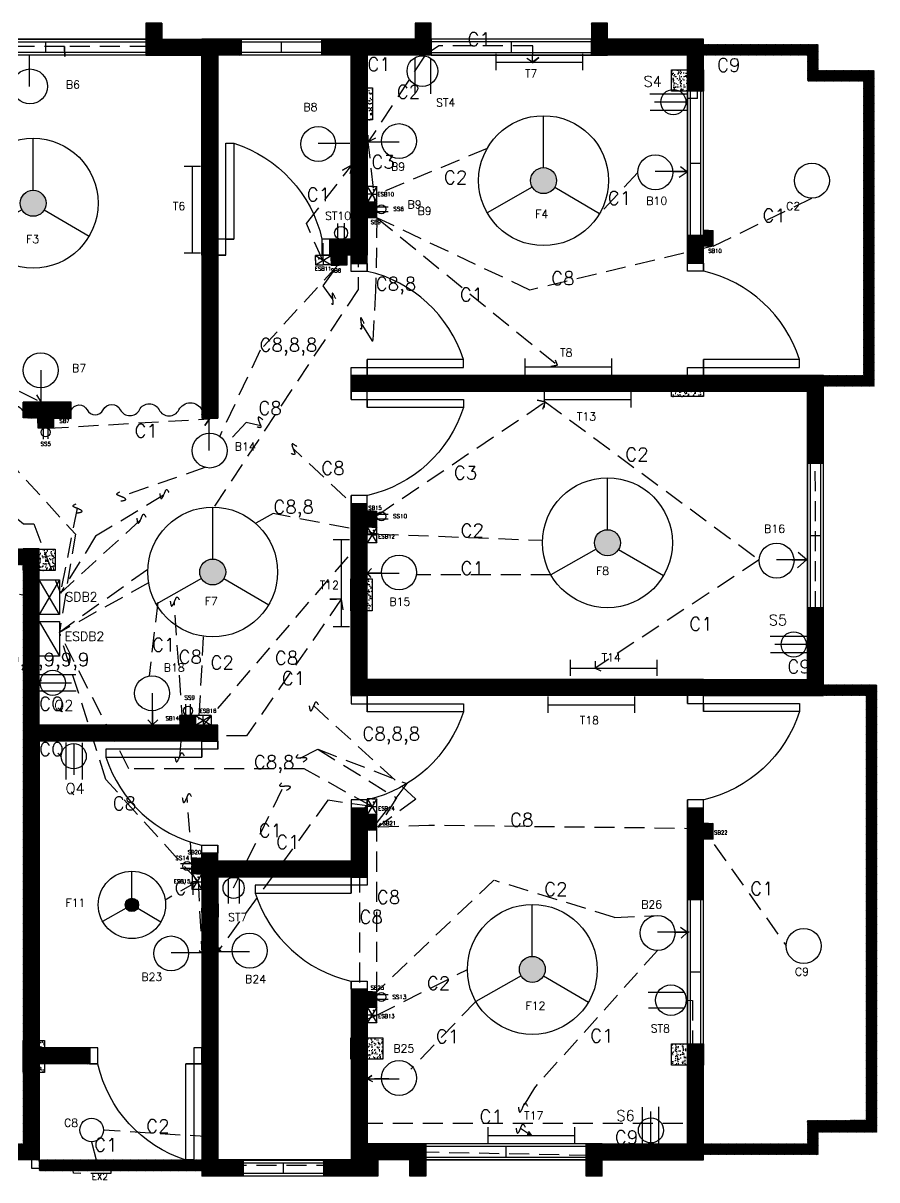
# Model space of a CAD drawing. Header units: inches. Extents: x -1595 to -839, y -1156 to -722.
# Drawn here: x -1159 to -839, y -1155.2 to -721.8 of the extents above; entities that cross this region are included whole.
import ezdxf

# ---------------------------------------------------------------- set-up
doc = ezdxf.new("R2010")
doc.units = ezdxf.units.IN
doc.header["$LTSCALE"] = 30
doc.header["$MEASUREMENT"] = 0
doc.linetypes.add('HIDDEN', pattern=[0.375, 0.25, -0.125])
for name, color, linetype in [('conduit', 5, 'HIDDEN'), ('conduit text', 5, 'HIDDEN'), ('Door', 220, 'Continuous'), ('Emergency Conduit', 1, 'HIDDEN'), ('Emergency text', 30, 'Continuous'), ('Fixture Texts', 254, 'Continuous'), ('Fixtures', 250, 'Continuous'), ('Hatch', 100, 'Continuous'), ('pillar', 7, 'Continuous'), ('Window', 20, 'Continuous')]:
    doc.layers.add(name, color=color, linetype=linetype)
doc.styles.get("Standard").update_dxf_attribs({"font": 'simplex.shx', "height": 10})

# ---------------------------------------------------------------- blocks, each defined once
blk = doc.blocks.new('Door')
at = {"layer": 'Door'}
for p, q in [((0, 0), (-3, 0)), ((-3, 0), (-3, -36)), ((0, -36), (0, 0)), ((-39, -39), (-39, -36)), ((-39, -36), (-36, -36)), ((-39, -42), (-39, -39)), ((-36, -36), (-36, -42)), ((-3, -36), (0, -36)), ((0, -36), (-3, -36)), ((0, -36), (3, -36)), ((0, -42), (0, -36)), ((3, -36), (3, -42)), ((-36, -42), (-39, -42)), ((3, -42), (0, -42))]:
    blk.add_line(p, q, dxfattribs=at)
blk.add_arc((12.03, -46.93), 49.28, 107.7532, 167.0576, dxfattribs=at)
blk = doc.blocks.new('DOOR1')
at = {"layer": 'Door'}
blk.add_blockref('Door', (-1.5, 42), dxfattribs=at)
blk = doc.blocks.new('Window1')
at = {"layer": 'Window'}
for p, q in [((-3, 0), (-3, 60)), ((-3, 60), (3, 60)), ((-2, 0), (-2, 60)), ((2, 60), (2, 0)), ((3, 60), (3, 0)), ((-2, 30), (2, 30)), ((3, 0), (-3, 0))]:
    blk.add_line(p, q, dxfattribs=at)
blk = doc.blocks.new('Window2')
at = {"layer": 'Window'}
for p, q in [((-27, 6), (27, 6)), ((-27, 0), (-27, 6)), ((-27, 5), (27, 5)), ((0, 1), (0, 5)), ((27, 6), (27, 0)), ((27, 1), (-27, 1)), ((27, 0), (-27, 0))]:
    blk.add_line(p, q, dxfattribs=at)
blk = doc.blocks.new('window3')
at = {"layer": 'Window'}
for p, q in [((-3, 75), (-3, 0)), ((3, 75), (-3, 75)), ((-2, 75), (-2, 0)), ((2, 0), (2, 75)), ((3, 0), (3, 75)), ((-2, 37.5), (2, 37.5)), ((-3, 0), (3, 0))]:
    blk.add_line(p, q, dxfattribs=at)
blk = doc.blocks.new('window4')
at = {"layer": 'Window'}
for p, q in [((-3, 30), (-3, 0)), ((3, 30), (-3, 30)), ((-2, 30), (-2, 0)), ((2, 0), (2, 30)), ((3, 0), (3, 30)), ((-2, 15), (2, 15)), ((-3, 0), (3, 0))]:
    blk.add_line(p, q, dxfattribs=at)
blk = doc.blocks.new('Ceiling Fan')
h = blk.add_hatch(color=7)
edge = h.paths.add_edge_path()
edge.add_arc((15.66, 8.88), 3.6, 0, 360)
for p, q in [((15.66, 12.48), (15.66, 26.88)), ((12.53, 7.1), (0, 0)), ((18.76, 7.05), (31.19, -0.23))]:
    blk.add_line(p, q)
for radius in [18, 3.6]:
    blk.add_circle((15.66, 8.88), radius)
blk = doc.blocks.new('Tube Light')
for p, q in [((0, -2.96), (0, 3.14)), ((0, 0), (32.49, 0)), ((32.49, -2.96), (32.49, 3.14))]:
    blk.add_line(p, q)
blk = doc.blocks.new('Energy Bulb')
blk.add_line((-11.9, 0), (0, 0))
blk.add_circle((0, 0.27), 6.54)
blk = doc.blocks.new('3 Pin Socket')
for p, q in [((-6.98, 4.34), (12.09, 4.34)), ((-6.58, 0), (9.78, 0)), ((-7.11, -4.13), (12.22, -4.13))]:
    blk.add_line(p, q)
blk.add_circle((0, 0), 6.58)
blk = doc.blocks.new('2 Pin Socket')
for p, q in [((-4.89, 3.03), (8.47, 3.03)), ((-4.97, -2.89), (8.56, -2.89))]:
    blk.add_line(p, q)
blk.add_circle((0, 0), 5.75)
blk = doc.blocks.new('Exhaust Fan')
for p, q in [((3.5, 3.5), (-3.5, -3.5)), ((-3.5, 3.5), (3.5, -3.5))]:
    blk.add_line(p, q)
blk.add_circle((0, 0), 5)
blk = doc.blocks.new('SDB')
h = blk.add_hatch()
h.set_pattern_fill('ANSI31', color=256, scale=9, style=0)
h.set_pattern_definition([(45, (175.4593, -47.7805), (-0.795495, 0.795495), [])])
h.paths.add_polyline_path([(0, 0), (26, 0), (26, 8), (26, 15.9), (13, 15.9), (0, 15.9), (0, 7.9)])
for p, q in [((0, 7.9), (0, 15.9)), ((0, 15.9), (13, 15.9)), ((0, 0), (0, 7.9)), ((0, 0), (26, 0)), ((26, 15.9), (13, 15.9)), ((26, 8), (26, 15.9)), ((26, 8), (26, 0))]:
    blk.add_line(p, q)
for p in [(20.5, 5.7), (26, 8), (26, 8), (26, 8)]:
    blk.add_point(p)
blk = doc.blocks.new('DB')
for p, q in [((0, 7), (12, 7)), ((0, 0), (0, 7)), ((0, 7), (12, 0)), ((12, 7), (0, 0)), ((12, 7), (12, 0)), ((12, 0), (0, 0))]:
    blk.add_line(p, q)
blk = doc.blocks.new('pillar')
for p, q in [((0, 12), (8, 12)), ((0, 0), (0, 12)), ((8, 12), (8, 0)), ((8, 0), (0, 0))]:
    blk.add_line(p, q)
blk = doc.blocks.new('p')
h = blk.add_hatch()
h.set_pattern_fill('AR-SAND', color=256)
h.set_pattern_definition([(37.5, (2791.8686, 736.0256), (-0.0629934, 1.9268238), [0, -1.52, 0, -1.7, 0, -1.625]), (7.5, (2791.8686, 736.0256), (1.7697767, 2.822146), [0, -0.82, 0, -1.37, 0, -0.525]), (327.5, (2790.6386, 736.0256), (3.1141419, 0.0056591), [0, -0.5, 0, -1.8, 0, -2.35]), (317.5, (2790.6386, 736.0256), (3.0061266, 0.8776756), [0, -0.25, 0, -1.18, 0, -1.35])])
h.paths.add_polyline_path([(0, 0), (8, 0), (8, 12), (0, 12)])
blk.add_blockref('pillar', (0, 0))
blk = doc.blocks.new('ESDB2')
for p, q in [((0, -12.99), (0, 0)), ((0, 0), (7.58, 0)), ((7.58, 0), (7.58, -12.99)), ((7.58, -12.99), (0, -12.99))]:
    blk.add_line(p, q)
at = {"layer": 'Fixtures'}
blk.add_line((0, 0), (7.58, -12.99), dxfattribs=at)
blk = doc.blocks.new('ESB')
for p, q in [((-0.01, 2.94), (-1.8, 2.94)), ((-1.8, 2.94), (-1.8, 0)), ((-0.01, 2.94), (1.8, 2.94)), ((1.8, -2.94), (1.8, 2.94)), ((-1.8, -2.94), (-1.8, 0)), ((0.01, -2.94), (-1.8, -2.94)), ((1.8, -2.94), (0.01, -2.94))]:
    blk.add_line(p, q)
for p in [(-0.01, 2.94), (-0.01, 2.94), (-0.01, 2.94), (0.52, 1.69)]:
    blk.add_point(p)
at = {"layer": 'Fixtures'}
for p, q in [((-1.8, 2.94), (1.8, -2.94)), ((1.8, 2.94), (-1.8, -2.94)), ((0, 0), (-1.8, 0)), ((0, 0), (1.8, 0))]:
    blk.add_line(p, q, dxfattribs=at)

msp = doc.modelspace()

# ---------------------------------------------------------------- hatches: boundary and pattern name
at = {"layer": 'Hatch'}
h = msp.add_hatch(dxfattribs=at)
h.set_pattern_fill('ANSI31', color=256)
h.paths.add_polyline_path([(-1397.97, -853.78), (-1403.97, -853.78), (-1523.97, -853.77), (-1529.97, -853.77), (-1574.97, -853.77), (-1574.97, -857.77), (-1574.97, -886.77), (-1568.97, -886.77), (-1568.97, -859.77), (-1403.97, -859.77), (-1403.97, -859.79), (-1397.97, -859.79), (-1397.97, -859.77)])
h.paths.add_polyline_path([(-1397.97, -901.79), (-1400.97, -901.79), (-1403.97, -901.79), (-1403.97, -967.77), (-1523.97, -967.77), (-1529.97, -967.77), (-1568.97, -967.77), (-1568.97, -940.77), (-1574.97, -940.77), (-1574.97, -969.77), (-1574.97, -973.77), (-1529.97, -973.77), (-1529.97, -973.77), (-1523.97, -973.77), (-1523.97, -973.77), (-1403.97, -973.77), (-1403.97, -973.78), (-1397.97, -973.78), (-1397.97, -973.77)])
h.paths.add_polyline_path([(-1574.97, -853.77), (-1589.97, -853.77), (-1589.97, -743.46), (-1568.97, -743.46), (-1568.97, -733.77), (-1529.97, -733.77), (-1529.97, -729.77), (-1568.97, -729.77), (-1572.97, -729.77), (-1572.97, -733.77), (-1572.97, -739.46), (-1593.2, -739.46), (-1593.97, -739.46), (-1593.97, -743.46), (-1593.97, -853.77), (-1593.97, -857.77), (-1589.97, -857.77), (-1574.97, -857.77)])
h.paths.add_polyline_path([(-1523.97, -1104.27), (-1529.97, -1104.27), (-1529.97, -1141.77), (-1529.97, -1145.77), (-1529.97, -1147.77), (-1491.97, -1147.77), (-1491.97, -1153.77), (-1485.97, -1153.77), (-1485.97, -1147.77), (-1485.97, -1141.77), (-1491.97, -1141.77), (-1523.97, -1141.77)])
h.paths.add_polyline_path([(-1523.97, -1015.77), (-1526.97, -1015.77), (-1529.97, -1015.77), (-1529.97, -1050.27), (-1523.97, -1050.27)])
h.paths.add_polyline_path([(-1590.97, -973.77), (-1574.97, -973.77), (-1574.97, -969.77), (-1594.97, -969.77), (-1594.97, -1132.84), (-1594.97, -1137.36), (-1572.94, -1137.36), (-1572.97, -1141.75), (-1572.99, -1145.77), (-1568.97, -1145.77), (-1529.97, -1145.77), (-1529.97, -1141.77), (-1568.97, -1141.77), (-1568.91, -1133.01), (-1590.97, -1132.87)])
h.paths.add_polyline_path([(-1274.97, -984.77), (-1280.97, -984.77), (-1341.97, -984.77), (-1347.97, -984.77), (-1347.97, -990.77), (-1341.97, -990.77), (-1280.97, -990.77), (-1280.97, -1147.77), (-1241.97, -1147.77), (-1231.75, -1147.77), (-1231.75, -1141.77), (-1241.97, -1141.77), (-1274.97, -1141.77), (-1274.97, -990.77)])
h.paths.add_polyline_path([(-1274.97, -924.77), (-1268.97, -924.77), (-1261.97, -924.68), (-1261.96, -921.68), (-1261.96, -918.68), (-1268.97, -918.77), (-1274.97, -918.77), (-1280.97, -918.77), (-1280.97, -924.77), (-1280.97, -984.77), (-1274.97, -984.77)])
h.paths.add_polyline_path([(-1152.97, -924.77), (-1152.97, -918.77), (-1158.97, -918.77), (-1164.97, -918.77), (-1171.98, -918.68), (-1171.98, -921.68), (-1171.97, -924.68), (-1164.97, -924.77), (-1158.97, -924.77), (-1158.97, -984.77), (-1152.97, -984.77)])
h.paths.add_polyline_path([(-1152.97, -990.77), (-1091.97, -990.77), (-1085.97, -990.77), (-1085.97, -984.77), (-1091.97, -984.77), (-1152.97, -984.77), (-1158.97, -984.77), (-1158.97, -990.77), (-1158.97, -1141.77), (-1191.97, -1141.77), (-1201.75, -1141.77), (-1201.75, -1147.77), (-1191.97, -1147.77), (-1152.97, -1147.77)])
h.paths.add_polyline_path([(-1091.97, -1147.77), (-1152.97, -1147.77), (-1152.97, -1151.77), (-1091.97, -1151.77)])
h.paths.add_polyline_path([(-1280.97, -1147.77), (-1341.97, -1147.77), (-1341.97, -1151.77), (-1280.97, -1151.77)])
h.paths.add_polyline_path([(-1085.97, -1041.77), (-1035.97, -1041.77), (-1035.97, -1041.77), (-1029.97, -1041.77), (-1029.97, -1035.77), (-1029.97, -1015.78), (-1032.97, -1015.78), (-1035.97, -1015.78), (-1035.97, -1035.77), (-1085.97, -1035.77), (-1085.97, -1032.77), (-1088.97, -1032.77), (-1091.97, -1032.77), (-1091.97, -1035.77), (-1091.97, -1133.77), (-1091.97, -1153.77), (-1076.38, -1153.77), (-1076.38, -1147.77), (-1085.97, -1147.77), (-1085.97, -1133.77)])
h.paths.add_polyline_path([(-1029.97, -1083.77), (-1032.97, -1083.77), (-1035.97, -1083.77), (-1035.97, -1147.77), (-1046.38, -1147.77), (-1046.38, -1153.77), (-1025.97, -1153.77), (-1025.97, -1147.77), (-1013.97, -1147.77), (-1013.97, -1153.77), (-1007.97, -1153.77), (-1007.97, -1141.77), (-1029.97, -1141.77)])
h.paths.add_polyline_path([(-903.97, -1141.77), (-903.97, -1104.27), (-909.97, -1104.27), (-909.97, -1141.77), (-941.97, -1141.77), (-947.97, -1141.77), (-947.97, -1141.77), (-947.97, -1147.77), (-947.97, -1153.77), (-941.97, -1153.77), (-941.97, -1147.77), (-903.97, -1147.77), (-903.97, -1145.77)])
h.paths.add_polyline_path([(-903.97, -1015.77), (-906.97, -1015.77), (-909.97, -1015.77), (-909.97, -1050.27), (-903.97, -1050.27)])
h.paths.add_polyline_path([(-838.97, -969.77), (-858.97, -969.77), (-858.97, -973.77), (-842.97, -973.77), (-842.97, -1132.87), (-865.02, -1133.01), (-864.97, -1141.77), (-903.97, -1141.77), (-903.97, -1145.77), (-864.97, -1145.77), (-860.94, -1145.77), (-860.97, -1141.75), (-861, -1137.36), (-838.97, -1137.36), (-838.97, -1132.84)])
h.paths.add_polyline_path([(-858.97, -969.77), (-858.97, -940.77), (-864.97, -940.77), (-864.97, -967.77), (-903.97, -967.77), (-909.97, -967.77), (-1029.97, -967.77), (-1029.97, -901.79), (-1032.97, -901.79), (-1035.97, -901.79), (-1035.97, -973.78), (-1029.97, -973.78), (-1029.97, -973.77), (-909.97, -973.77), (-903.97, -973.77), (-903.97, -973.77), (-858.97, -973.77)])
h.paths.add_polyline_path([(-858.97, -853.77), (-903.97, -853.77), (-909.97, -853.77), (-1029.97, -853.77), (-1029.97, -853.78), (-1035.97, -853.78), (-1035.97, -859.79), (-1029.97, -859.79), (-1029.97, -859.77), (-864.97, -859.77), (-864.97, -886.77), (-858.97, -886.77), (-858.97, -857.77)])
h.paths.add_polyline_path([(-839.97, -743.46), (-839.97, -739.46), (-840.74, -739.46), (-860.97, -739.46), (-860.97, -733.77), (-860.97, -729.77), (-864.97, -729.77), (-903.97, -729.77), (-903.97, -733.77), (-864.97, -733.77), (-864.97, -743.46), (-843.97, -743.46), (-843.97, -853.77), (-858.97, -853.77), (-858.97, -857.77), (-843.97, -857.77), (-839.97, -857.77), (-839.97, -853.77)])
h.paths.add_polyline_path([(-903.97, -729.77), (-903.97, -727.77), (-939.97, -727.77), (-939.97, -721.77), (-945.97, -721.77), (-945.97, -727.77), (-945.97, -733.77), (-939.97, -733.77), (-909.97, -733.77), (-909.97, -747.27), (-903.97, -747.27), (-903.97, -733.77)])
h.paths.add_polyline_path([(-1005.97, -727.77), (-1005.97, -721.77), (-1011.97, -721.77), (-1011.97, -727.77), (-1035.97, -727.77), (-1047.15, -727.77), (-1047.15, -733.77), (-1035.97, -733.77), (-1035.97, -802.77), (-1043.97, -802.77), (-1043.97, -805.77), (-1043.97, -808.77), (-1035.97, -808.77), (-1035.97, -811.78), (-1032.97, -811.78), (-1029.97, -811.78), (-1029.97, -808.77), (-1029.97, -733.77), (-1011.97, -733.77), (-1005.97, -733.77)])
h.paths.add_polyline_path([(-1091.97, -727.77), (-1106.97, -727.77), (-1106.97, -721.77), (-1112.97, -721.77), (-1112.97, -727.77), (-1112.97, -733.77), (-1091.97, -733.77)])
h.paths.add_polyline_path([(-1085.97, -733.77), (-1077.15, -733.77), (-1077.15, -727.77), (-1091.97, -727.77), (-1091.97, -733.77), (-1091.97, -808.77), (-1091.97, -869.77), (-1085.97, -869.77), (-1085.97, -808.77), (-1085.97, -802.77)])
h.paths.add_polyline_path([(-1187.97, -727.78), (-1187.97, -721.77), (-1193.97, -721.77), (-1193.97, -727.77), (-1213.97, -727.77), (-1213.97, -733.77), (-1187.97, -733.77)])
h.paths.add_polyline_path([(-1219.97, -727.77), (-1239.97, -727.77), (-1239.97, -721.77), (-1245.97, -721.77), (-1245.97, -733.77), (-1219.97, -733.77)])
h.paths.add_polyline_path([(-1213.97, -733.77), (-1213.97, -727.77), (-1219.97, -727.77), (-1219.97, -733.77), (-1219.97, -918.77), (-1219.96, -918.77), (-1219.97, -924.77), (-1213.97, -924.77), (-1213.98, -918.77), (-1213.97, -918.77)])
h.paths.add_polyline_path([(-1320.97, -727.78), (-1320.97, -727.77), (-1320.97, -721.77), (-1326.97, -721.77), (-1326.97, -727.77), (-1341.97, -727.77), (-1341.97, -733.77), (-1320.97, -733.77)])
h.paths.add_polyline_path([(-1341.97, -733.77), (-1341.97, -727.77), (-1356.79, -727.77), (-1356.79, -733.77), (-1347.97, -733.77), (-1347.97, -802.77), (-1347.97, -808.77), (-1347.97, -869.77), (-1341.97, -869.77), (-1341.97, -808.77)])
h.paths.add_polyline_path([(-1274.97, -863.77), (-1292.97, -863.77), (-1292.97, -869.87), (-1280.97, -869.77), (-1274.97, -869.72)])
h.paths.add_polyline_path([(-1140.97, -863.77), (-1158.97, -863.77), (-1158.97, -869.72), (-1152.97, -869.77), (-1140.97, -869.87)])
h.paths.add_polyline_path([(-1341.97, -1035.77), (-1341.97, -1032.77), (-1344.97, -1032.77), (-1347.97, -1032.77), (-1347.97, -1035.77), (-1397.97, -1035.77), (-1397.97, -1015.78), (-1400.97, -1015.78), (-1403.97, -1015.78), (-1403.97, -1035.77), (-1403.97, -1041.77), (-1397.97, -1041.77), (-1397.97, -1041.77), (-1347.97, -1041.77), (-1347.97, -1133.77), (-1347.97, -1147.77), (-1357.55, -1147.77), (-1357.55, -1153.77), (-1341.97, -1153.77), (-1341.97, -1133.77)])
h.paths.add_polyline_path([(-1387.55, -1147.77), (-1397.97, -1147.77), (-1397.97, -1083.77), (-1400.97, -1083.77), (-1403.97, -1083.77), (-1403.97, -1141.77), (-1425.97, -1141.77), (-1425.97, -1147.77), (-1425.97, -1153.77), (-1419.97, -1153.77), (-1419.97, -1147.77), (-1407.97, -1147.77), (-1407.97, -1153.77), (-1387.55, -1153.77)])
h.paths.add_polyline_path([(-1214.97, -970.27), (-1218.97, -970.27), (-1218.97, -1096.27), (-1214.97, -1096.27)])
h.paths.add_polyline_path([(-1133.97, -1108.77), (-1133.97, -1105.77), (-1152.97, -1105.77), (-1152.97, -1111.77), (-1133.97, -1111.77)], flags=17)
h.paths.add_polyline_path([(-1280.97, -1105.77), (-1299.97, -1105.77), (-1299.97, -1108.77), (-1299.97, -1111.77), (-1280.97, -1111.77)], flags=17)
h.paths.add_polyline_path([(-1487.97, -727.77), (-1487.97, -721.77), (-1493.97, -721.77), (-1493.97, -727.77), (-1529.97, -727.77), (-1529.97, -729.77), (-1529.97, -733.77), (-1529.97, -747.27), (-1523.97, -747.27), (-1523.97, -733.77), (-1493.97, -733.77), (-1487.97, -733.77)])
h.paths.add_polyline_path([(-1241.47, -1125.05), (-1187.43, -1125.05), (-1187.43, -1110.05), (-1241.47, -1110.05)], flags=9)
h.paths.add_polyline_path([(-1154.2, -1137.73), (-1096.82, -1137.73), (-1096.82, -1122.73), (-1154.2, -1122.73)], flags=24)
h.paths.add_polyline_path([(-1337.37, -1137.73), (-1279.99, -1137.73), (-1279.99, -1122.73), (-1337.37, -1122.73)], flags=25)
h.paths.add_polyline_path([(-866.33, -1077.95), (-866.33, -1047.71), (-881.33, -1047.71), (-881.33, -1077.95)], flags=25)
h.paths.add_polyline_path([(-867.77, -806.66), (-867.77, -776.42), (-882.77, -776.42), (-882.77, -806.66)], flags=25)
h.paths.add_polyline_path([(-1553.63, -1077.95), (-1553.63, -1047.71), (-1568.63, -1047.71), (-1568.63, -1077.95)], flags=25)
h.paths.add_polyline_path([(-1553.63, -806.66), (-1553.63, -776.42), (-1568.63, -776.42), (-1568.63, -806.66)], flags=25)
h.paths.add_polyline_path([(-994.06, -1066.05), (-947.16, -1066.05), (-947.16, -1051.05), (-994.06, -1051.05)], flags=9)
h.paths.add_polyline_path([(-960.85, -918.84), (-930.14, -918.84), (-930.14, -903.84), (-960.85, -903.84)], flags=25)
h.paths.add_polyline_path([(-985, -795.34), (-954.29, -795.34), (-954.29, -780.34), (-985, -780.34)], flags=9)
h.paths.add_polyline_path([(-1121.13, -932.92), (-1070.41, -932.92), (-1070.41, -917.92), (-1121.13, -917.92)], flags=9)
h.paths.add_polyline_path([(-1086.89, -1114.99), (-1035.23, -1114.99), (-1035.23, -1099.99), (-1086.89, -1099.99)], flags=24)
h.paths.add_polyline_path([(-1151.27, -1063.67), (-1094.05, -1063.67), (-1094.05, -1050.17), (-1151.27, -1050.17)], flags=25)
h.paths.add_polyline_path([(-1086.87, -759.13), (-1035.2, -759.13), (-1035.2, -744.13), (-1086.87, -744.13)], flags=9)
h.paths.add_polyline_path([(-1340.25, -1063.67), (-1283.03, -1063.67), (-1283.03, -1050.17), (-1340.25, -1050.17)], flags=25)
h.paths.add_polyline_path([(-1365.64, -932.92), (-1314.92, -932.92), (-1314.92, -917.92), (-1365.64, -917.92)], flags=9)
h.paths.add_polyline_path([(-1488.06, -1066.05), (-1441.15, -1066.05), (-1441.15, -1051.05), (-1488.06, -1051.05)], flags=9)
h.paths.add_polyline_path([(-1503.99, -918.84), (-1473.28, -918.84), (-1473.28, -903.84), (-1503.99, -903.84)], flags=25)
h.paths.add_polyline_path([(-1478.82, -795.34), (-1448.11, -795.34), (-1448.11, -780.34), (-1478.82, -780.34)], flags=9)
h.paths.add_polyline_path([(-1398.85, -759.13), (-1347.18, -759.13), (-1347.18, -744.13), (-1398.85, -744.13)], flags=9)
h.paths.add_polyline_path([(-1398.62, -1114.99), (-1346.95, -1114.99), (-1346.95, -1099.99), (-1398.62, -1099.99)], flags=24)
h = msp.add_hatch(dxfattribs=at)
h.set_pattern_fill('ANSI31', color=256)
h.paths.add_polyline_path([(-1523.97, -801.27), (-1529.97, -801.27), (-1529.97, -811.77), (-1526.97, -811.77), (-1523.97, -811.77)])
h.paths.add_polyline_path([(-903.97, -801.27), (-909.97, -801.27), (-909.97, -811.77), (-906.97, -811.77), (-903.97, -811.77)])

# ---------------------------------------------------------------- linework, layer by layer
for p, q in [((-1106.97, -721.77), (-1112.97, -721.77)), ((-1112.97, -721.77), (-1112.97, -727.77)), ((-1106.97, -721.77), (-1106.97, -727.77)), ((-1005.97, -721.77), (-1011.97, -721.77)), ((-1011.97, -721.77), (-1011.97, -727.77)), ((-1005.97, -727.77), (-1005.97, -721.77)), ((-939.97, -721.77), (-945.97, -721.77)), ((-945.97, -721.77), (-945.97, -727.77)), ((-939.97, -727.77), (-939.97, -721.77)), ((-1112.97, -727.77), (-1187.97, -727.77)), ((-1112.97, -727.77), (-1112.97, -727.77)), ((-1112.97, -727.77), (-1112.97, -733.77)), ((-1106.97, -727.77), (-1091.97, -727.77)), ((-1029.97, -727.77), (-1091.97, -727.77)), ((-1091.97, -733.77), (-1091.97, -727.77)), ((-1011.97, -727.77), (-1035.97, -727.77)), ((-945.97, -727.77), (-1005.97, -727.77)), ((-1005.97, -727.77), (-1005.97, -733.77)), ((-945.97, -727.77), (-945.97, -733.77)), ((-903.97, -727.77), (-939.97, -727.77)), ((-903.97, -729.77), (-903.97, -727.77)), ((-903.97, -729.77), (-903.97, -733.77)), ((-1112.97, -733.77), (-1187.97, -733.77)), ((-1112.97, -733.77), (-1091.97, -733.77)), ((-1091.97, -808.77), (-1091.97, -733.77)), ((-1035.97, -733.77), (-1085.97, -733.77)), ((-1085.97, -733.77), (-1085.97, -802.77)), ((-1035.97, -802.77), (-1035.97, -733.77)), ((-1011.97, -733.77), (-1029.97, -733.77)), ((-1029.97, -733.77), (-1029.97, -808.77)), ((-1005.97, -733.77), (-1011.97, -733.77)), ((-945.97, -733.77), (-1005.97, -733.77)), ((-945.97, -733.77), (-939.97, -733.77)), ((-909.97, -733.77), (-939.97, -733.77)), ((-909.97, -814.77), (-909.97, -733.77)), ((-903.97, -814.77), (-903.97, -733.77)), ((-1079.97, -802.77), (-1085.97, -802.77)), ((-1035.97, -802.77), (-1046.97, -802.77)), ((-1091.97, -808.77), (-1091.97, -869.77)), ((-1082.97, -808.77), (-1085.97, -808.77)), ((-1085.97, -808.77), (-1085.97, -869.77)), ((-1035.97, -808.77), (-1046.97, -808.77)), ((-1035.97, -814.78), (-1035.97, -808.77)), ((-1029.97, -814.78), (-1029.97, -808.77)), ((-1029.97, -853.77), (-1029.97, -847.78)), ((-903.97, -853.77), (-903.97, -847.77)), ((-1035.97, -853.77), (-1035.97, -850.78)), ((-1035.97, -859.77), (-1035.97, -853.77)), ((-909.97, -853.77), (-1029.97, -853.77)), ((-909.97, -853.77), (-909.97, -850.77)), ((-858.97, -853.77), (-903.97, -853.77)), ((-858.97, -853.77), (-858.97, -857.77)), ((-858.97, -969.77), (-858.97, -857.77)), ((-1035.97, -862.79), (-1035.97, -859.77)), ((-864.97, -859.77), (-1029.97, -859.77)), ((-1029.97, -865.79), (-1029.97, -859.77)), ((-864.97, -967.77), (-864.97, -859.77)), ((-1140.97, -863.77), (-1158.97, -863.77)), ((-1158.97, -869.72), (-1158.97, -863.77)), ((-1140.97, -869.87), (-1140.97, -863.77)), ((-1152.97, -869.77), (-1158.97, -869.72)), ((-1152.97, -869.77), (-1140.97, -869.87)), ((-1091.97, -869.77), (-1085.97, -869.77)), ((-1035.97, -900.77), (-1035.97, -898.79)), ((-1035.97, -973.77), (-1035.97, -900.77)), ((-1029.97, -900.77), (-1029.97, -898.79)), ((-1029.97, -967.77), (-1029.97, -900.77)), ((-1152.97, -918.77), (-1158.97, -918.77)), ((-1152.97, -924.77), (-1152.97, -918.77)), ((-1152.97, -984.77), (-1152.97, -924.77)), ((-909.97, -967.77), (-1029.97, -967.77)), ((-903.97, -967.77), (-909.97, -967.77)), ((-903.97, -967.77), (-864.97, -967.77)), ((-858.97, -969.77), (-858.97, -973.77)), ((-1035.97, -973.77), (-1035.97, -976.78)), ((-909.97, -973.77), (-1029.97, -973.77)), ((-1029.97, -973.77), (-1029.97, -979.78)), ((-909.97, -976.77), (-909.97, -973.77)), ((-903.97, -979.77), (-903.97, -973.77)), ((-903.97, -973.77), (-858.97, -973.77)), ((-1158.97, -984.77), (-1152.97, -984.77)), ((-1091.97, -984.77), (-1152.97, -984.77)), ((-1085.97, -984.77), (-1091.97, -984.77)), ((-1085.97, -990.77), (-1085.97, -984.77)), ((-1091.97, -990.77), (-1152.97, -990.77)), ((-1152.97, -990.77), (-1152.97, -1147.77)), ((-1091.97, -996.77), (-1091.97, -990.77)), ((-1085.97, -993.77), (-1085.97, -990.77)), ((-1035.97, -1012.78), (-1035.97, -1035.77)), ((-1029.97, -1012.78), (-1029.97, -1035.77)), ((-909.97, -1141.77), (-909.97, -1012.77)), ((-903.97, -1141.77), (-903.97, -1012.77)), ((-1091.97, -1035.77), (-1091.97, -1029.77)), ((-1085.97, -1035.77), (-1085.97, -1029.77)), ((-1091.97, -1035.77), (-1091.97, -1133.77)), ((-1035.97, -1035.77), (-1085.97, -1035.77)), ((-1029.97, -1035.77), (-1029.97, -1044.77)), ((-1035.97, -1041.77), (-1085.97, -1041.77)), ((-1085.97, -1041.77), (-1085.97, -1133.77)), ((-1035.97, -1041.77), (-1035.97, -1047.77)), ((-1035.97, -1080.77), (-1035.97, -1147.77)), ((-1029.97, -1080.77), (-1029.97, -1141.77)), ((-1130.97, -1105.77), (-1152.97, -1105.77)), ((-1091.97, -1105.77), (-1094.97, -1105.77)), ((-1130.97, -1111.77), (-1152.97, -1111.77)), ((-1097.97, -1111.77), (-1091.97, -1111.77)), ((-1091.97, -1111.77), (-1097.97, -1111.77)), ((-1091.97, -1133.77), (-1091.97, -1153.77)), ((-1085.97, -1133.77), (-1085.97, -1147.77)), ((-1007.97, -1141.77), (-1029.97, -1141.77)), ((-947.97, -1141.77), (-1007.97, -1141.77)), ((-1007.97, -1141.77), (-1007.97, -1153.77)), ((-941.97, -1141.77), (-947.97, -1141.77)), ((-947.97, -1141.77), (-947.97, -1147.77)), ((-941.97, -1141.77), (-909.97, -1141.77)), ((-903.97, -1141.77), (-903.97, -1145.77)), ((-1152.97, -1147.77), (-1191.97, -1147.77)), ((-1035.97, -1147.77), (-1085.97, -1147.77)), ((-1013.97, -1147.77), (-1025.97, -1147.77)), ((-1025.97, -1147.77), (-1025.97, -1153.77)), ((-1013.97, -1153.77), (-1013.97, -1147.77)), ((-947.97, -1147.77), (-1007.97, -1147.77)), ((-947.97, -1153.77), (-947.97, -1147.77)), ((-941.97, -1153.77), (-941.97, -1147.77)), ((-941.97, -1147.77), (-903.97, -1147.77)), ((-903.97, -1147.77), (-903.97, -1145.77)), ((-1025.97, -1153.77), (-1091.97, -1153.77)), ((-1007.97, -1153.77), (-1013.97, -1153.77)), ((-941.97, -1153.77), (-947.97, -1153.77))]:
    msp.add_line(p, q)
for points in [[(-1207.93, -867.59, -0.628487), (-1201.95, -867.43, 0.610203), (-1195.9, -867.43, -0.610203), (-1189.51, -867.43, 0.610203), (-1182.32, -867.43, -0.610203), (-1174.96, -867.43, 0.610203), (-1167.51, -867.43, -0.603664), (-1158.97, -867.35, -0.603664)], [(-1140.97, -866.82, -0.628487), (-1134.99, -866.66, 0.610203), (-1128.95, -866.66, -0.610203), (-1122.55, -866.66, 0.610203), (-1115.36, -866.66, -0.610203), (-1108, -866.66, 0.610203), (-1100.56, -866.66, -0.610203), (-1091.97, -866.66, -3.896132)]]:
    msp.add_lwpolyline(points, format="xyb")
at = {"layer": 'conduit'}
for p, q in [((-1143.41, -730.54), (-1215.18, -730.27)), ((-1088.99, -730.54), (-1143.41, -730.54)), ((-1143.41, -730.54), (-1143.35, -734.32)), ((-1143.35, -734.32), (-1143.41, -730.54)), ((-1089.01, -762.01), (-1088.99, -730.54)), ((-1003.16, -730.33), (-1008.26, -733.77)), ((-967.89, -730.33), (-1003.16, -730.33)), ((-967.99, -736.61), (-967.89, -730.33)), ((-906.23, -750.05), (-906.47, -731.68)), ((-906.47, -731.68), (-862.36, -731.82)), ((-862.36, -731.82), (-862.21, -741.24)), ((-1008.26, -733.77), (-1029.61, -766.25)), ((-862.21, -741.24), (-842.3, -741.79)), ((-842.3, -741.79), (-841.89, -855.55)), ((-906.23, -750.05), (-910.22, -750.05)), ((-1089.58, -869.77), (-1089.01, -762.01)), ((-1029.61, -766.3), (-1029.61, -763.77)), ((-1026.89, -764.92), (-1029.61, -766.3)), ((-1026.36, -794.74), (-1029.61, -766.3)), ((-900.36, -805.33), (-863.32, -787.33)), ((-1026.36, -794.74), (-1026.84, -821.96)), ((-969.05, -821.8), (-1026.36, -794.74)), ((-1026.36, -794.74), (-958.65, -849.95)), ((-1040.54, -808.89), (-1040.45, -802.77)), ((-900.36, -805.33), (-969.05, -821.8)), ((-1041.01, -812.49), (-1070.07, -844.26)), ((-1046.49, -820.24), (-1041.01, -812.49)), ((-1042.99, -825.1), (-1046.49, -820.24)), ((-1026.84, -821.96), (-1027.9, -841.08)), ((-1027.9, -841.08), (-1032.28, -834.11)), ((-1070.07, -844.26), (-1085.29, -876.57)), ((-958.65, -849.95), (-959.45, -848.04)), ((-958.65, -849.95), (-961.15, -850.49)), ((-961.15, -850.49), (-958.65, -849.95)), ((-841.89, -855.55), (-862.2, -855.89)), ((-862.2, -855.89), (-862.1, -957.15)), ((-1026.18, -906.15), (-963.24, -863.71)), ((-963.24, -863.71), (-966.36, -863.02)), ((-966.36, -863.02), (-963.24, -863.71)), ((-963.24, -863.71), (-964.32, -866.59)), ((-963.24, -863.71), (-883.1, -922.92)), ((-1149.44, -873.56), (-1089.1, -870.02)), ((-1089.1, -870.02), (-1092.16, -868.42)), ((-1089.1, -870.02), (-1090.81, -872.56)), ((-1090.81, -872.56), (-1089.1, -870.02)), ((-1075.43, -871.4), (-1082.91, -879.63)), ((-1069.92, -872.62), (-1075.43, -871.4)), ((-1029.84, -907.33), (-1057.68, -881.26)), ((-1090.81, -888.31), (-1122.24, -899.15)), ((-1090.78, -888.23), (-1090.81, -888.31)), ((-1090.75, -888.24), (-1090.81, -888.31)), ((-1180.38, -891.44), (-1158.84, -909.4)), ((-1106.32, -898.71), (-1131.83, -914.07)), ((-1138.73, -903.58), (-1144.99, -935.37)), ((-1158.84, -909.4), (-1154.97, -909.4)), ((-1154.97, -909.4), (-1144.99, -935.37)), ((-1114.95, -907.91), (-1144.99, -935.37)), ((-1131.83, -914.07), (-1144.99, -935.37)), ((-883.1, -922.92), (-944.55, -963.43)), ((-870.67, -922.92), (-865.3, -922.92)), ((-865.17, -922.81), (-868.71, -925.89)), ((-868.47, -920.04), (-865.17, -922.81)), ((-1152.97, -937.53), (-1183.17, -930.92)), ((-1157.5, -967.99), (-1157.68, -937.48)), ((-1155.59, -937.53), (-1152.97, -937.53)), ((-1099.15, -984.77), (-1102.29, -938.31)), ((-1039.74, -937.67), (-1075.27, -988.88)), ((-1039.74, -937.67), (-1044, -937.67)), ((-1044, -937.67), (-1041.49, -937.67)), ((-1039.77, -937.63), (-1039.1, -941.56)), ((-862.1, -957.15), (-865.22, -957.07)), ((-865.22, -957.07), (-862.1, -957.15)), ((-862.1, -957.15), (-862.39, -971.18)), ((-944.55, -960.82), (-944.55, -963.43)), ((-944.55, -963.43), (-942.39, -964.5)), ((-1155.5, -987.32), (-1155.41, -968.05)), ((-1155.41, -968.05), (-1152.08, -968.05)), ((-1152.08, -968.05), (-1155.41, -968.05)), ((-862.39, -971.18), (-840.68, -971.18)), ((-840.68, -971.18), (-840.12, -1135.05)), ((-1050.02, -977.61), (-1011.76, -1012.51)), ((-1155.66, -1150.95), (-1155.5, -987.32)), ((-1155.5, -987.32), (-1142.86, -987.32)), ((-1142.86, -987.32), (-1155.5, -987.32)), ((-1142.86, -987.32), (-1142.86, -990.9)), ((-1142.86, -990.9), (-1142.86, -987.32)), ((-1100.28, -996.77), (-1099.15, -984.77)), ((-1094.99, -988.88), (-1099.15, -984.77)), ((-1091.84, -990.77), (-1096.21, -990.77)), ((-1075.27, -988.88), (-1094.99, -988.88)), ((-1055.12, -997.14), (-1048.48, -993.85)), ((-1048.48, -993.85), (-1019.03, -1012.07)), ((-1048.48, -993.85), (-1015.1, -1006.74)), ((-1080.07, -1045.82), (-1061.33, -1007.77)), ((-1015.1, -1006.74), (-1026.36, -1021.25)), ((-1095.7, -1036.2), (-1097.49, -1011.84)), ((-1019.03, -1012.07), (-1026.05, -1023.1)), ((-1011.76, -1012.51), (-1026.05, -1023.1)), ((-1026.36, -1084.73), (-1026.43, -1022.91)), ((-1006.94, -1022.4), (-1026.05, -1023.1)), ((-903.52, -1023.63), (-1006.94, -1022.4)), ((-899.91, -1029.52), (-872.94, -1067.56)), ((-1091.84, -1037.5), (-1088.88, -1037.5)), ((-1088.88, -1037.5), (-1088.88, -1139.14)), ((-982.54, -1042.86), (-1026.36, -1084.73)), ((-937.36, -1056.86), (-982.16, -1043.06)), ((-937.36, -1056.86), (-921.17, -1056.16)), ((-912.59, -1060.54), (-909.97, -1062.43)), ((-914.91, -1062.43), (-909.54, -1062.43)), ((-909.97, -1062.43), (-912.27, -1064.67)), ((-921.17, -1069.24), (-967.36, -1120.71)), ((-967.36, -1120.71), (-971.64, -1127.93)), ((-840.12, -1135.05), (-862.98, -1135.03)), ((-862.98, -1135.03), (-862.98, -1143.87)), ((-1088.88, -1139.14), (-1128.86, -1136.53)), ((-972.49, -1135.82), (-968.45, -1138.63)), ((-968.45, -1138.63), (-970.07, -1138.2)), ((-968.45, -1138.63), (-969.5, -1137.14)), ((-969.5, -1137.14), (-968.45, -1138.63)), ((-968.45, -1138.63), (-968.45, -1138.63)), ((-968.45, -1138.63), (-968.45, -1138.63)), ((-1133.3, -1140.96), (-1131.41, -1148.2)), ((-924.28, -1145.71), (-924.28, -1141.34)), ((-862.98, -1143.87), (-904.92, -1143.65)), ((-904.92, -1143.65), (-904.92, -1146.47)), ((-924.28, -1146.57), (-1030.23, -1144.39)), ((-1030.23, -1144.39), (-1030.23, -1149.87)), ((-924.28, -1146.57), (-924.28, -1145.71)), ((-904.92, -1146.47), (-924.28, -1146.57)), ((-1140.28, -1150.93), (-1155.66, -1150.95)), ((-1140.14, -1152.75), (-1140.28, -1150.93)), ((-1126.13, -1152.86), (-1140.14, -1152.75)), ((-1094.73, -1150.97), (-1126.13, -1150.97)), ((-1126.13, -1150.97), (-1126.13, -1152.86)), ((-1088.01, -1149.81), (-1094.73, -1149.77)), ((-1094.73, -1149.77), (-1094.73, -1150.97)), ((-1030.23, -1149.87), (-1088.01, -1149.81))]:
    msp.add_line(p, q, dxfattribs=at)
for points in [[(-1041.79, -825.1), (-1043.1, -822.9), (-1042.91, -827.16), (-1044.55, -824.69)], [(-1031.1, -834.36), (-1032.4, -832.16), (-1032.21, -836.42), (-1033.86, -833.94)], [(-1069.11, -870.4), (-1070.82, -869.44), (-1070.38, -871.48), (-1069.85, -873.23), (-1072.29, -872.62)], [(-1056.41, -880.43), (-1058.11, -879.47), (-1057.68, -881.52), (-1057.15, -883.26), (-1059.58, -882.65)], [(-1122.35, -900.82), (-1120.48, -900.27), (-1122.24, -899.15), (-1123.86, -898.32), (-1121.73, -896.99)], [(-1107.76, -898.06), (-1107.22, -899.94), (-1106.1, -898.18), (-1105.25, -896.57), (-1103.94, -898.71)], [(-1138.73, -905.29), (-1136.85, -904.73), (-1138.62, -903.62), (-1140.24, -902.78), (-1138.1, -901.46)], [(-1116.38, -907.26), (-1115.84, -909.14), (-1114.72, -907.38), (-1113.87, -905.76), (-1112.56, -907.91)], [(-1103.84, -938.31), (-1103.3, -940.19), (-1102.18, -938.43), (-1101.33, -936.81), (-1100.02, -938.96)], [(-1051.73, -977.61), (-1051.19, -979.49), (-1050.07, -977.73), (-1049.22, -976.12), (-1047.91, -978.26)], [(-1102.03, -996.68), (-1101.49, -998.57), (-1100.37, -996.81), (-1099.52, -995.19), (-1098.21, -997.33)], [(-1054.03, -998.66), (-1052.58, -997.35), (-1054.65, -997.11), (-1056.48, -997.05), (-1055.12, -994.94)], [(-1060.24, -1009.29), (-1058.78, -1007.98), (-1060.86, -1007.74), (-1062.68, -1007.68), (-1061.33, -1005.57)], [(-1099.32, -1011.96), (-1098.78, -1013.84), (-1097.65, -1012.08), (-1096.81, -1010.47), (-1095.5, -1012.61)], [(-973.35, -1127.93), (-972.81, -1129.81), (-971.69, -1128.05), (-970.84, -1126.44), (-969.53, -1128.58)], [(-974.2, -1135.82), (-973.66, -1137.71), (-972.54, -1135.95), (-971.69, -1134.33), (-970.38, -1136.47)]]:
    msp.add_spline(points, degree=3, dxfattribs=at)
at = {"layer": 'conduit text'}
for p, q in [((-967.99, -736.38), (-970.2, -734.97)), ((-967.99, -736.61), (-965.66, -734.7)), ((-965.66, -734.7), (-967.99, -736.38))]:
    msp.add_line(p, q, dxfattribs=at)
at = {"layer": 'Emergency Conduit'}
for p, q in [((-1033.07, -784.75), (-1032.96, -730.52)), ((-1032.96, -730.52), (-1008.03, -730.36)), ((-1008.03, -730.36), (-1008.03, -733.77)), ((-985.08, -768.79), (-1026.36, -785.91)), ((-1052.78, -796.89), (-1035.61, -774.84)), ((-1035.61, -774.84), (-1039.3, -776.81)), ((-1039.3, -776.81), (-1035.61, -774.84)), ((-1035.61, -774.84), (-1036.47, -778.26)), ((-912.59, -775.52), (-909.99, -777.48)), ((-928.58, -777.7), (-942.91, -793.11)), ((-915.25, -777.42), (-909.89, -777.42)), ((-910.06, -777.66), (-913.02, -779.65)), ((-1028.16, -785.91), (-1033.38, -794.47)), ((-1033.07, -784.75), (-1033.07, -785.91)), ((-1033.07, -785.91), (-1029.97, -785.91)), ((-1046.66, -810.69), (-1052.78, -796.89)), ((-1033.38, -794.47), (-1033.38, -821.56)), ((-1046.61, -804.27), (-1046.66, -808.89)), ((-1033.38, -821.56), (-1087.92, -903.81)), ((-1210.82, -834.65), (-1152.15, -863.77)), ((-1210.74, -834.7), (-1139.39, -913.27)), ((-1152.07, -863.87), (-1153.77, -861.11)), ((-1152.13, -863.77), (-1154.77, -864.32)), ((-1065.2, -905.53), (-1071.8, -909.2)), ((-1025.76, -913.2), (-1065.2, -905.53)), ((-1139.39, -913.27), (-1145.39, -950.09)), ((-1029.97, -913.2), (-1091.43, -984.77)), ((-1025.76, -913.2), (-1032.54, -913.2)), ((-1025.76, -913.2), (-964.28, -915.55)), ((-1112.24, -926.45), (-1145.39, -950.09)), ((-1028.38, -926.17), (-1029.95, -927.78)), ((-1111.92, -931.49), (-1145.39, -950.09)), ((-1030.01, -927.88), (-1028.62, -929.46)), ((-1024.6, -927.88), (-1029.97, -927.88)), ((-961.14, -928.48), (-1011.66, -928.51)), ((-1108.46, -938.8), (-1111.77, -966.41)), ((-1152.97, -958.94), (-1154.94, -952.39)), ((-1119.35, -1001.16), (-1145.39, -950.09)), ((-1127.97, -1005.16), (-1145.39, -950.09)), ((-1092.96, -981.16), (-1091.33, -951.79)), ((-1110.42, -979.4), (-1110.42, -984.77)), ((-1112.17, -982.86), (-1110.42, -984.74)), ((-1110.42, -984.74), (-1108.47, -982.78)), ((-1092.97, -988.33), (-1092.97, -984.77)), ((-1092.76, -988.27), (-1092.97, -988.33)), ((-1053.63, -1001.16), (-1119.35, -1001.16)), ((-1028.16, -1015.36), (-1053.63, -1001.16)), ((-1093.42, -1043.34), (-1127.97, -1005.16)), ((-1044.71, -1012.97), (-1085.97, -1069.63)), ((-1028.16, -1015.36), (-1044.71, -1012.97)), ((-1029.97, -1015.1), (-1032.97, -1017.54)), ((-1032.97, -1017.54), (-1032.87, -1093.54)), ((-1093.42, -1043.34), (-1105.7, -1050.35)), ((-1093.42, -1043.34), (-1091.97, -1070.1)), ((-1093.01, -1069.25), (-1092.05, -1070.04)), ((-1091.97, -1070.1), (-1091.33, -1069.28)), ((-1085.64, -1068.13), (-1085.97, -1069.63)), ((-1085.97, -1069.63), (-1084.7, -1069.17)), ((-1085.61, -1068.13), (-1085.61, -1068.13)), ((-1026.36, -1093.49), (-992.45, -1076.35)), ((-910.4, -1087.88), (-908.06, -1087.95)), ((-989.29, -1088.35), (-1013.67, -1113.73)), ((-908.06, -1087.95), (-908.09, -1130.75)), ((-1032.87, -1093.54), (-1029.97, -1093.49)), ((-1031.69, -1134.03), (-1031.31, -1095.5)), ((-1031.31, -1095.5), (-1026.36, -1093.49)), ((-1029.97, -1117.33), (-1028.28, -1116.07)), ((-1028.28, -1116.07), (-1029.97, -1117.33)), ((-1029.97, -1117.33), (-1028.04, -1118.39)), ((-1021.92, -1117.33), (-1027.28, -1117.33)), ((-908.39, -1134.03), (-908.09, -1130.75)), ((-1031.69, -1134.03), (-908.39, -1134.03))]:
    msp.add_line(p, q, dxfattribs=at)
msp.add_spline([(-1155.52, -952.88), (-1155.59, -951.96), (-1154.94, -952.39), (-1154.33, -952.76), (-1154.34, -951.96)], degree=3, dxfattribs=at)
at = {"layer": 'Fixtures'}
for centre, radius in [((-863.32, -780.79), 6.54), ((-866.39, -1067.56), 6.54), ((-1133.3, -1136.53), 4.43)]:
    msp.add_circle(centre, radius, dxfattribs=at)

# ---------------------------------------------------------------- block references
at = {"layer": 'Door', "xscale": -1}
msp.add_blockref('DOOR1', (-1084.47, -808.77), dxfattribs=at)
at = {"layer": 'Door'}
for p, rotation in [((-1035.97, -852.28), 270), ((-909.97, -852.27), 270), ((-1085.97, -992.27), 89.99999999999999), ((-1029.97, -1043.27), 89.99999999999999)]:
    msp.add_blockref('DOOR1', p, dxfattribs=dict(at, rotation=rotation))
at = {"layer": 'Door', "xscale": -1}
for p, rotation in [((-1035.97, -861.29), 270), ((-1035.97, -975.28), 270), ((-909.97, -975.27), 270), ((-1093.47, -1105.77), 180)]:
    msp.add_blockref('DOOR1', p, dxfattribs=dict(at, rotation=rotation))
at = {"layer": 'Fixtures'}
for name, p, rotation in [('Energy Bulb', (-1156.67, -745.49), 270), ('2 Pin Socket', (-1009.32, -739.73), 270), ('Energy Bulb', (-1048.37, -766.82), 180), ('Energy Bulb', (-922.03, -777.42), 180), ('Tube Light', (-1095.65, -775.34), 270), ('ESB', (-1046.47, -810.59), 90), ('Energy Bulb', (-1152.15, -851.87), 90), ('Energy Bulb', (-1089.31, -881.93), 270), ('Tube Light', (-1039.74, -915.31), 270), ('Energy Bulb', (-876.57, -922.92), 180), ('Energy Bulb', (-1110.42, -972.87), 90), ('ESB', (-1091.43, -982.97), 90), ('Energy Bulb', (-921.17, -1062.43), 180), ('Energy Bulb', (-1103.49, -1070.1), 180), ('2 Pin Socket', (-916.16, -1087.88), 180)]:
    msp.add_blockref(name, p, dxfattribs=dict(at, rotation=rotation))
for name, p in [('Tube Light', (-981.61, -736.38)), ('Energy Bulb', (-1018.06, -766.25)), ('ESB', (-1028.16, -785.91)), ('Tube Light', (-970.76, -850.53)), ('Tube Light', (-963.55, -862.79)), ('ESB', (-1028.16, -913.57)), ('Energy Bulb', (-1018.06, -927.88)), ('ESDB2', (-1152.97, -945.96)), ('Tube Light', (-953.82, -963.43)), ('Tube Light', (-962.12, -977.25)), ('ESB', (-1028.16, -1015.36)), ('ESB', (-1093.83, -1043.5)), ('Energy Bulb', (-1074.06, -1069.63)), ('ESB', (-1028.16, -1093.49)), ('Energy Bulb', (-1018.06, -1117.33)), ('Tube Light', (-984.66, -1138.63))]:
    msp.add_blockref(name, p, dxfattribs=at)
for name, p, xscale, yscale, zscale, rotation in [('3 Pin Socket', (-915.25, -751.35), 0.7176167698785321, 0.7176167698785321, 0.7176167698785321, 180), ('SDB', (-1026.36, -794.74), 0.2264338205980039, 0.2264338205980039, 0.2264338205980039, 90), ('2 Pin Socket', (-1039.78, -800.39), 0.424359554834723, 0.424359554834723, 0.424359554834723, 90), ('SDB', (-900.36, -805.33), 0.2264338205980039, 0.2264338205980039, 0.2264338205980039, 90), ('SDB', (-1037.59, -808.85), 0.2264338205982313, 0.2264338205982313, 0.2264338205982313, 180), ('SDB', (-1147.56, -869.77), 0.2264338205982313, 0.2264338205982313, 0.2264338205982313, 180), ('2 Pin Socket', (-1150.57, -875.08), 0.2955951964927408, 0.2955951964927408, 0.2955951964927408, 270), ('SDB', (-1026.36, -910.54), 0.2264338205980039, 0.2264338205980039, 0.2264338205980039, 90), ('DB', (-1152.97, -930.36), 1.082219696005723, 1.082219696005723, 1.082219696005723, 270), ('3 Pin Socket', (-870.15, -954.58), 0.7176167698785321, 0.7176167698785321, 0.7176167698785321, 180), ('2 Pin Socket', (-1097.13, -979.46), 0.2955951964927408, 0.2955951964927408, 0.2955951964927408, 90), ('SDB', (-1094.37, -981.16), 0.2264338205982313, 0.2264338205982313, 0.2264338205982313, 180), ('3 Pin Socket', (-1140.01, -996.48), 0.7176167698785321, 0.7176167698785321, 0.7176167698785321, 270), ('SDB', (-1026.36, -1024.19), 0.2264338205980039, 0.2264338205980039, 0.2264338205980039, 90), ('SDB', (-900.36, -1027.56), 0.2264338205980039, 0.2264338205980039, 0.2264338205980039, 90), ('2 Pin Socket', (-1097.47, -1037.59), 0.2955951964927408, 0.2955951964927408, 0.2955951964927408, 180), ('SDB', (-1092.13, -1040.5), 0.2264338205980039, 0.2264338205980039, 0.2264338205980039, 90), ('2 Pin Socket', (-1080.07, -1045.82), 0.6880293964452449, 0.6880293964452449, 0.6880293964452449, 270), ('SDB', (-1026.36, -1090.61), 0.2264338205980039, 0.2264338205980039, 0.2264338205980039, 90), ('3 Pin Socket', (-923.65, -1136.67), 0.7176167698785321, 0.7176167698785321, 0.7176167698785321, 90)]:
    msp.add_blockref(name, p, dxfattribs=dict(at, xscale=xscale, yscale=yscale, zscale=zscale, rotation=rotation))
for name, p, xscale, yscale, zscale in [('Ceiling Fan', (-985.08, -792.8), 1.352483379987007, 1.352483379987007, 1.352483379987007), ('Ceiling Fan', (-1176.4, -801.28), 1.352483379987007, 1.352483379987007, 1.352483379987007), ('2 Pin Socket', (-1024.66, -791.53), 0.2955951964927408, 0.2955951964927408, 0.2955951964927408), ('Ceiling Fan', (-961.14, -928.48), 1.352483379987007, 1.352483379987007, 1.352483379987007), ('Ceiling Fan', (-1109.1, -939.45), 1.352483379987007, 1.352483379987007, 1.352483379987007), ('2 Pin Socket', (-1024.66, -906.62), 0.2955951964927408, 0.2955951964927408, 0.2955951964927408), ('3 Pin Socket', (-1147.87, -968.96), 0.7176167698785321, 0.7176167698785321, 0.7176167698785321), ('Ceiling Fan', (-1129.17, -1058.4), 0.7012948808433066, 0.7012948808433066, 0.7012948808433066), ('Ceiling Fan', (-989.29, -1088.35), 1.352483379987007, 1.352483379987007, 1.352483379987007), ('2 Pin Socket', (-1024.66, -1086.7), 0.2955951964927408, 0.2955951964927408, 0.2955951964927408), ('Exhaust Fan', (-1130.24, -1149.69), 0.3661412402120732, 0.3661412402120732, 0.3661412402120732)]:
    msp.add_blockref(name, p, dxfattribs=dict(at, xscale=xscale, yscale=yscale, zscale=zscale))
at = {"layer": 'pillar', "rotation": 90}
for p in [(-903.98, -747.23), (-903.95, -861.7), (-1146.97, -926.92), (-1024.13, -1109.95), (-903.99, -1112.27)]:
    msp.add_blockref('p', p, dxfattribs=at)
at = {"layer": 'pillar'}
for p in [(-1035.97, -758), (-1036.12, -942.04), (-1158.97, -1115.01)]:
    msp.add_blockref('p', p, dxfattribs=at)
at = {"layer": 'Window', "xscale": -1, "rotation": 270}
for name, p in [('window3', (-1187.97, -730.78)), ('window4', (-1077.15, -730.8)), ('Window1', (-1005.97, -730.77)), ('Window2', (-909.97, -774.27)), ('Window2', (-864.97, -913.77)), ('Window2', (-909.97, -1077.27)), ('Window1', (-1007.97, -1144.77)), ('window4', (-1076.38, -1150.84))]:
    msp.add_blockref(name, p, dxfattribs=at)

# ---------------------------------------------------------------- texts
at = {"layer": 'conduit text', "char_height": 5, "attachment_point": 1}
for s, insert in [('C1', (-992.42, -725.33)), ('C9', (-898.89, -734.96)), ('C2', (-1018.93, -745.01)), ('C3', (-1028.47, -771.29)), ('C1', (-881.84, -791.33)), ('C8,8', (-1026.84, -816.96)), ('C8', (-961.06, -814.89)), ('C1', (-995.29, -821.01)), ('C8,8,8', (-1070.35, -839.83)), ('C1', (-1117.21, -872.03)), ('C2', (-933.28, -880.85)), ('C8', (-1047.24, -886.04)), ('C3', (-997.53, -887.75)), ('C1', (-909.29, -944.4)), ('CQ,Q,9,9,9', (-1169.51, -957.74)), ('C8', (-1100.71, -956.76)), ('C9', (-872.52, -960.4)), ('C1', (-1062.02, -964.78)), ('CQ', (-1152.97, -974.3)), ('C8,8,8', (-1031.82, -985.52)), ('CQ', (-1152.97, -991.33)), ('C8', (-976.48, -1017.76)), ('C1', (-1070.7, -1021.8)), ('C2', (-963.67, -1043.75)), ('C1', (-886.42, -1043.54)), ('C8', (-1026.4, -1046.78)), ('C1', (-946.44, -1098.69)), ('C2', (-1112.86, -1132.58)), ('C1', (-1132.35, -1139.58)), ('C9', (-937.2, -1136.77))]:
    msp.add_mtext_dynamic_manual_height_columns(s, width=26.5798, gutter_width=50, heights=[0], dxfattribs=dict(at, insert=insert))
at = {"layer": 'Emergency text', "char_height": 5, "attachment_point": 1}
for s, insert in [('C1', (-1029.97, -734.69)), ('C2', (-1001.25, -777.07)), ('C1', (-1052.65, -783.5)), ('C1', (-939.85, -784.82)), ('C8', (-1070.82, -863.52)), ('C8,8', (-1065.2, -900.53)), ('C2', (-995.02, -909.37)), ('C1', (-995.01, -923.5)), ('C1', (-1110.66, -952.21)), ('C8', (-1064.63, -957.15)), ('C2', (-1088.78, -958.89)), ('C8,8', (-1072.49, -996.16)), ('C8', (-1125.41, -1011.65)), ('C1', (-1064.16, -1026.11)), ('C1', (-1102.19, -1043.35)), ('C1', (-1092.7, -1051.72)), ('C8', (-1032.91, -1054.19)), ('C2', (-1007.63, -1079.02)), ('C1', (-1004.28, -1098.96)), ('C1', (-987.95, -1129.03))]:
    msp.add_mtext_dynamic_manual_height_columns(s, width=24.5366, gutter_width=50, heights=[0], dxfattribs=dict(at, insert=insert))
at = {"layer": 'Fixture Texts', "attachment_point": 1}
for s, width, gutter_width, heights, insert, char_height in [('T7', 18.0745, 50, [11.16], (-970.86, -739.15), 3), ('B6', 18.0745, 50, [11.16], (-1142.94, -743.3), 3), ('B8', 18.0745, 50, [11.16], (-1053.91, -751.73), 3), ('ST4', 18.0745, 50, [11.16], (-1004.19, -750.05), 3), ('B9', 18.0745, 50, [11.16], (-1021.07, -774.05), 3), ('T6', 18.0745, 50, [11.16], (-1102.83, -788.82), 3), ('ESB10', 8.7327, 24.16, [5.39], (-1026.16, -785.17), 1.449), ('B9', 18.0745, 50, [11.16], (-1014.9, -788.2), 3), ('B10', 18.0745, 50, [11.16], (-925.41, -786.86), 3), ('C2', 18.0745, 50, [11.16], (-872.97, -788.82), 3), ('ST10', 18.0745, 50, [11.16], (-1045.82, -792.47), 3), ('SS6', 9.2096, 25.48, [5.68], (-1020.21, -790.61), 1.529), ('B9', 18.0745, 50, [11.16], (-1011.12, -790.66), 3), ('F4', 18.0745, 50, [11.16], (-967.03, -791.79), 3), ('SB9', 8.7327, 24.16, [5.39], (-1028.65, -795.59), 1.449), ('F3', 18.0745, 50, [11.16], (-1157.85, -801.22), 3), ('SB10', 8.7327, 24.16, [5.39], (-902.17, -806.38), 1.449), ('ESB11', 8.7327, 24.16, [5.39], (-1049.67, -813.06), 1.449), ('SB8', 8.7327, 24.16, [5.39], (-1043.58, -813.76), 1.449), ('T8', 18.0745, 50, [11.16], (-957.72, -843.73), 3), ('B7', 18.0745, 50, [11.16], (-1140.6, -849.55), 3), ('SB7', 8.7327, 24.16, [5.39], (-1145.38, -870.12), 1.449), ('T13', 18.0745, 50, [11.16], (-951.42, -867.66), 3), ('SS5', 9.2096, 25.48, [5.68], (-1152.45, -878.66), 1.529), ('B14', 18.0745, 50, [11.16], (-1079.64, -878.91), 3), ('SB15', 8.7327, 24.16, [5.39], (-1029.57, -902.66), 1.449), ('SS10', 9.2096, 25.48, [5.68], (-1020.31, -905.74), 1.529), ('B16', 18.0745, 50, [11.16], (-881.22, -909.74), 3), ('ESB12', 8.7327, 24.16, [5.39], (-1025.86, -913.41), 1.449), ('F8', 18.0745, 50, [11.16], (-944.24, -925.51), 3), ('T12', 18.0745, 50, [11.16], (-1047.8, -930.81), 3), ('SDB2', 20.6251, 57.06, [12.73], (-1143.12, -935.01), 3.423), ('F7', 18.0745, 50, [11.16], (-1090.92, -936.86), 3), ('B15', 18.0745, 50, [11.16], (-1021.69, -937.08), 3), ('ESDB2', 20.6251, 57.06, [12.73], (-1143.38, -949.84), 3.423), ('B18', 18.0745, 50, [11.16], (-1106.25, -961.76), 3), ('T14', 18.0745, 50, [11.16], (-942.14, -957.94), 3), ('SS9', 9.2096, 25.48, [5.68], (-1098.5, -973.78), 1.529), ('ESB16', 8.7327, 24.16, [5.39], (-1092.74, -978.74), 1.449), ('SB14', 8.7327, 24.16, [5.39], (-1105.55, -981.54), 1.449), ('T18', 18.0745, 50, [11.16], (-950.33, -981.52), 3), ('ESB14', 8.7327, 24.16, [5.39], (-1025.92, -1015.31), 1.449), ('SB21', 8.7327, 24.16, [5.39], (-1024.23, -1020.86), 1.449), ('SB22', 8.7327, 24.16, [5.39], (-899.99, -1024.35), 1.449), ('SS14', 9.2096, 25.48, [5.68], (-1101.93, -1033.85), 1.529), ('SB20', 8.7327, 24.16, [5.39], (-1097.26, -1031.72), 1.449), ('ESB15', 8.7327, 24.16, [5.39], (-1102.49, -1042.62), 1.449), ('F11', 18.0745, 50, [11.16], (-1143.08, -1049.89), 3), ('B26', 18.0745, 50, [11.16], (-927.31, -1050.51), 3), ('ST7', 18.0745, 50, [11.16], (-1082.13, -1055.27), 3), ('B23', 18.0745, 50, [11.16], (-1114.64, -1077.68), 3), ('B24', 18.0745, 50, [11.16], (-1075.75, -1078.45), 3), ('C9', 18.0745, 50, [11.16], (-869.68, -1075.71), 3), ('SB23', 8.7327, 24.16, [5.39], (-1028.73, -1082.47), 1.449), ('SS13', 9.2096, 25.48, [5.68], (-1020.56, -1085.9), 1.529), ('F12', 18.0745, 50, [11.16], (-970.67, -1088.46), 3), ('ESB13', 8.7327, 24.16, [5.39], (-1025.93, -1093.15), 1.449), ('ST8', 18.0745, 50, [11.16], (-923.75, -1096.98), 3), ('B25', 18.0745, 50, [11.16], (-1020.21, -1104.5), 3), ('T17', 18.0745, 50, [11.16], (-971.17, -1129.62), 3), ('C8', 18.0745, 50, [11.16], (-1143.64, -1132.33), 3), ('EX2', 14.6511, 40.53, [9.04], (-1133.29, -1152.78), 2.432)]:
    msp.add_mtext_dynamic_manual_height_columns(s, width=width, gutter_width=gutter_width, heights=heights, dxfattribs=dict(at, insert=insert, char_height=char_height))
at = {"layer": 'Fixture Texts', "char_height": 4, "width": 13.7817, "attachment_point": 1}
for s, insert in [('S4', (-926.42, -741.61)), ('S5', (-879.48, -943.45)), ('Q2', (-1147.33, -975.44)), ('Q4', (-1143.07, -1006.53)), ('S6', (-936.61, -1129.16))]:
    msp.add_mtext(s, dxfattribs=dict(at, insert=insert))

doc.saveas('drawing.dxf')
